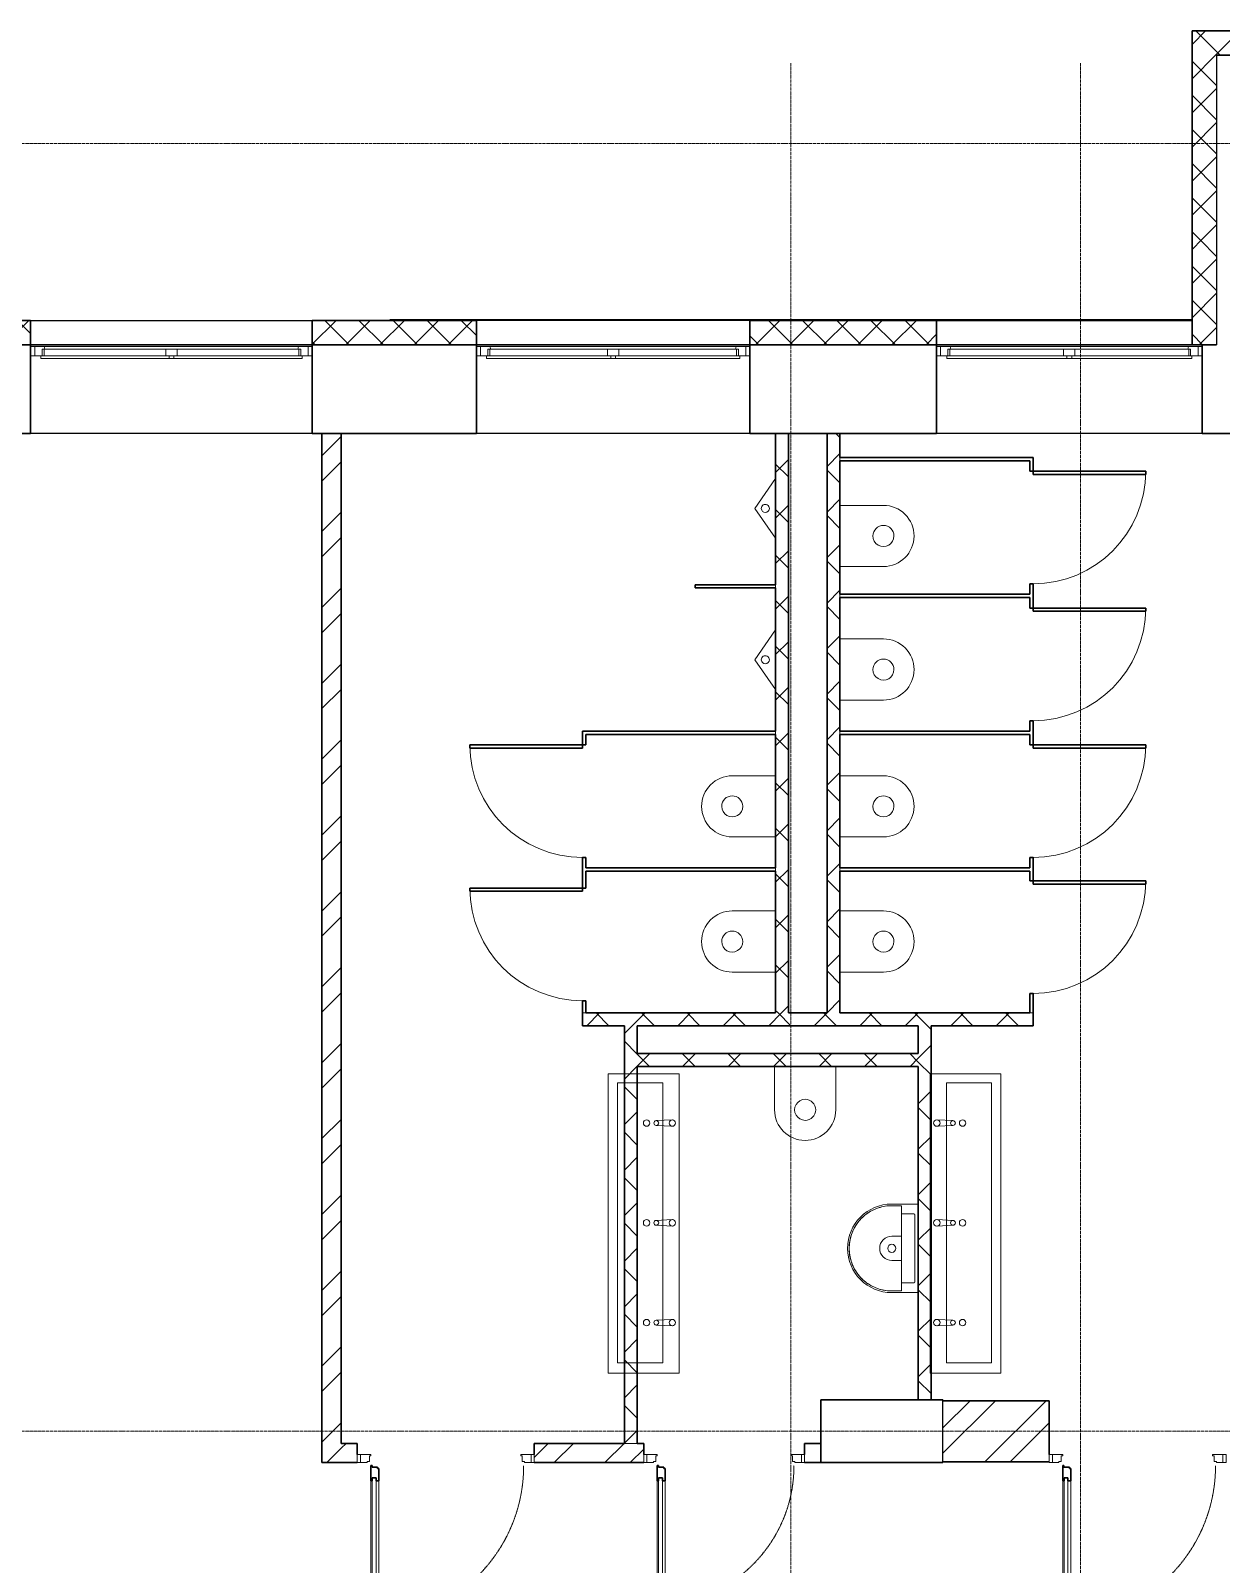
# Model space of a CAD drawing. Header units: millimetres. Extents: x -695119 to 412940, y -249585 to 622758.
# Drawn here: x 70156 to 77556, y 523702 to 533230 of the extents above; entities that cross this region are included whole.
import ezdxf

# ---------------------------------------------------------------- set-up
doc = ezdxf.new("R2010")
doc.units = ezdxf.units.MM
doc.linetypes.add('ADSK_Линия сетки', pattern=[25, 20, -2.5, 0, -2.5])
doc.linetypes.add('ADSK_Штриховая_ш2 п1_5', pattern=[4.5, 3, -1.5])
for name, color, linetype, lineweight in [('Двери', 8, 'Continuous', 9), ('Каркас_Импост', 8, 'Continuous', 9), ('Линии', 7, 'Continuous', 9), ('Монтажный зазор', 8, 'Continuous', 9), ('Окна', 252, 'Continuous', 9), ('Оси', 252, 'Continuous', 9), ('Остекление', 8, 'Continuous', 9), ('Открывание', 8, 'ADSK_Штриховая_ш2 п1_5', 9), ('Панель', 252, 'Continuous', 30), ('Сантехнические приборы', 8, 'Continuous', 18), ('Стены разрез', 7, 'Continuous', 30), ('Стены штриховка', 7, 'Continuous', 9)]:
    doc.layers.add(name, color=color, linetype=linetype, lineweight=lineweight)
doc.layers.add('Стены', color=194, linetype='Continuous')
pattern_1 = [(0, (91217.38, 536167.97), (406.4, 101.6), [33.528, -271.272, 33.528, -271.272, -1625.6]), (0, (91217.38, 536167.97), (406.4, 101.6), [-609.6, 33.528, -576.072, 33.528, -271.272, -711.2]), (0, (91217.38, 536167.97), (406.4, 101.6), [-1524, 33.528, -169.672, 33.528, -474.472]), (120, (91369.78, 536218.77), (-291.18818, 301.15272), [33.528, -271.272, 33.528, -271.272, -1625.6]), (120, (91369.78, 536218.77), (-291.18818, 301.15272), [-609.6, 33.528, -576.072, 33.528, -271.272, -711.2]), (120, (91369.78, 536218.77), (-291.18818, 301.15272), [-1524, 33.528, -169.672, 33.528, -474.472]), (240, (91420.58, 536421.97), (-115.21182, -402.75272), [33.528, -271.272, 33.528, -271.272, -1625.6]), (240, (91420.58, 536421.97), (-115.21182, -402.75272), [-609.6, 33.528, -576.072, 33.528, -271.272, -711.2]), (240, (91420.58, 536421.97), (-115.21182, -402.75272), [-1524, 33.528, -169.672, 33.528, -474.472])]
pattern_2 = [(45, (91217.38, 536167.97), (-106.066, 106.066), []), (135, (91217.38, 536167.97), (-106.066, -106.066), [])]
pattern_3 = [(45, (91217.38, 536167.97), (-235.7317, 235.7317), []), (45, (91374.53, 536167.97), (-235.7317, 235.7317), [])]
pattern_4 = [(45, (91217.38, 536167.97), (-141.4214, 141.4214), []), (135, (91217.38, 536167.97), (-141.4214, -141.4214), [])]

# ---------------------------------------------------------------- blocks, each defined once
blk = doc.blocks.new('BIMLIB_Окно_Двустворчатое_VEKA_СФрамугойСнизу_ГОСТ30674_без линий - Ж_ОК-9_2350х1700-3835495-План 2 этажа смеж')
at = {"layer": 'Каркас_Импост', "lineweight": 18}
for p, q in [((-790.6, 265), (-850, 265)), ((-850, 265), (-850, 207)), ((-850, 207), (-812, 207)), ((-804, 207), (-804, 248)), ((-804, 248), (-792, 248)), ((-786, 248), (-790.6, 265)), ((790.6, 265), (786, 248)), ((850, 265), (790.6, 265)), ((792, 248), (804, 248)), ((804, 248), (804, 207)), ((812, 207), (850, 207)), ((850, 207), (850, 265))]:
    blk.add_line(p, q, dxfattribs=at)
at = {"layer": 'Каркас_Импост'}
for p, q in [((-812, 207), (-15, 207)), ((-812, 190), (-812, 207)), ((-792, 248), (-35, 248)), ((-792, 207), (-792, 248)), ((790.6, 265), (-790.6, 265)), ((-35, 248), (35, 248)), ((-35, 248), (-35, 207)), ((-15, 207), (15, 207)), ((-15, 207), (-15, 190)), ((15, 207), (812, 207)), ((15, 190), (15, 207)), ((35, 248), (792, 248)), ((35, 207), (35, 248)), ((792, 248), (792, 207)), ((812, 207), (812, 190)), ((-15, 190), (-812, 190)), ((15, 190), (-15, 190)), ((812, 190), (15, 190))]:
    blk.add_line(p, q, dxfattribs=at)
at = {"layer": 'Окна'}
for p, q in [((-850, 265), (-875, 265)), ((-875, 207), (-850, 207)), ((-850, 207), (-850, 265)), ((875, 265), (850, 265)), ((850, 265), (850, 207)), ((850, 207), (875, 207))]:
    blk.add_line(p, q, dxfattribs=at)
blk = doc.blocks.new('BIMLIB_Окно_Двустворчатое_VEKA_СФрамугойСнизу_ГОСТ30674_без линий - Ж_ОК-1_2320х1700-V3-План 2 этажа смеж')
at = {"layer": 'Каркас_Импост', "lineweight": 18}
for p, q in [((-765.6, 265), (-825, 265)), ((-825, 265), (-825, 207)), ((-825, 207), (-787, 207)), ((-779, 207), (-779, 248)), ((-779, 248), (-767, 248)), ((-761, 248), (-765.6, 265)), ((765.6, 265), (761, 248)), ((825, 265), (765.6, 265)), ((767, 248), (779, 248)), ((779, 248), (779, 207)), ((787, 207), (825, 207)), ((825, 207), (825, 265))]:
    blk.add_line(p, q, dxfattribs=at)
at = {"layer": 'Каркас_Импост'}
for p, q in [((-787, 207), (-15, 207)), ((-787, 190), (-787, 207)), ((-767, 248), (-35, 248)), ((-767, 207), (-767, 248)), ((765.6, 265), (-765.6, 265)), ((-35, 248), (35, 248)), ((-35, 248), (-35, 207)), ((-15, 207), (15, 207)), ((-15, 207), (-15, 190)), ((15, 207), (787, 207)), ((15, 190), (15, 207)), ((35, 248), (767, 248)), ((35, 207), (35, 248)), ((767, 248), (767, 207)), ((787, 207), (787, 190)), ((-15, 190), (-787, 190)), ((15, 190), (-15, 190)), ((787, 190), (15, 190))]:
    blk.add_line(p, q, dxfattribs=at)
at = {"layer": 'Окна'}
for p, q in [((-825, 265), (-850, 265)), ((-850, 207), (-825, 207)), ((-825, 207), (-825, 265)), ((850, 265), (825, 265)), ((825, 265), (825, 207)), ((825, 207), (850, 207))]:
    blk.add_line(p, q, dxfattribs=at)
blk = doc.blocks.new('BIMLIB_Окно_Двустворчатое_VEKA_СФрамугойСнизу_ГОСТ30674_без линий - Ж_ОК-3_2320х1650-3824459-План 2 этажа смеж')
at = {"layer": 'Каркас_Импост', "lineweight": 18}
for p, q in [((-740.6, 265), (-800, 265)), ((-800, 265), (-800, 207)), ((-800, 207), (-762, 207)), ((-754, 207), (-754, 248)), ((-754, 248), (-742, 248)), ((-736, 248), (-740.6, 265)), ((740.6, 265), (736, 248)), ((800, 265), (740.6, 265)), ((742, 248), (754, 248)), ((754, 248), (754, 207)), ((762, 207), (800, 207)), ((800, 207), (800, 265))]:
    blk.add_line(p, q, dxfattribs=at)
at = {"layer": 'Каркас_Импост'}
for p, q in [((-762, 207), (-15, 207)), ((-762, 190), (-762, 207)), ((-742, 248), (-35, 248)), ((-742, 207), (-742, 248)), ((740.6, 265), (-740.6, 265)), ((-35, 248), (35, 248)), ((-35, 248), (-35, 207)), ((-15, 207), (15, 207)), ((-15, 207), (-15, 190)), ((15, 207), (762, 207)), ((15, 190), (15, 207)), ((35, 248), (742, 248)), ((35, 207), (35, 248)), ((742, 248), (742, 207)), ((762, 207), (762, 190)), ((-15, 190), (-762, 190)), ((15, 190), (-15, 190)), ((762, 190), (15, 190))]:
    blk.add_line(p, q, dxfattribs=at)
at = {"layer": 'Окна'}
for p, q in [((-800, 265), (-825, 265)), ((-825, 207), (-800, 207)), ((-800, 207), (-800, 265)), ((825, 265), (800, 265)), ((800, 265), (800, 207)), ((800, 207), (825, 207))]:
    blk.add_line(p, q, dxfattribs=at)
blk = doc.blocks.new('Дверь_Alumark_однопольная_S50 - Дв-8л_Ш_1100х2350 Л-3012452-План 2 этажа смеж')
at = {"layer": 'Каркас_Импост'}
for p, q in [((-364, 195), (-405, 195)), ((-405, 195), (-405, 145)), ((-364, 187), (-364, 195)), ((614, 195), (614, 187)), ((655, 195), (614, 195)), ((655, 145), (655, 195)), ((-405, 145), (-341, 145)), ((-350, 187), (-364, 187)), ((-350, 153), (-350, 187)), ((-341, 153), (-350, 153)), ((-341, 145), (-341, 153)), ((600, 153), (591, 153)), ((591, 153), (591, 145)), ((591, 145), (655, 145)), ((614, 187), (600, 187)), ((600, 187), (600, 153))]:
    blk.add_line(p, q, dxfattribs=at)
at = {"layer": 'Монтажный зазор'}
for p, q in [((-425, 195), (-425, 145)), ((-405, 195), (-425, 195)), ((-405, 145), (-405, 195)), ((675, 195), (655, 195)), ((655, 195), (655, 145)), ((675, 145), (675, 195)), ((-425, 145), (-405, 145)), ((655, 145), (675, 145))]:
    blk.add_line(p, q, dxfattribs=at)
at = {"layer": 'Остекление'}
for p, q in [((558, 289), (558, 1105)), ((558, 1105), (582, 1105)), ((582, 1105), (582, 289)), ((582, 289), (558, 289))]:
    blk.add_line(p, q, dxfattribs=at)
at = {"layer": 'Открывание'}
blk.add_arc((609, 213), 968, 91.06548, 180, dxfattribs=at)
at = {"layer": 'Панель'}
for p, q in [((549, 1163), (541, 1163)), ((541, 1163), (541, 1087)), ((583, 1172), (549, 1172)), ((549, 1172), (549, 1163)), ((591, 1181), (583, 1181)), ((583, 1181), (583, 1172)), ((591, 1087), (591, 1181)), ((541, 1087), (558, 1087)), ((558, 1087), (558, 1105)), ((558, 1105), (582, 1105)), ((582, 1105), (582, 1087)), ((582, 1087), (591, 1087)), ((541, 307), (541, 231)), ((541, 307), (558, 307)), ((558, 307), (558, 289)), ((558, 289), (582, 289)), ((582, 307), (591, 307)), ((582, 289), (582, 307)), ((591, 213), (591, 307)), ((541, 231), (549, 231)), ((549, 231), (549, 222)), ((549, 222), (583, 222)), ((583, 222), (583, 213)), ((583, 213), (591, 213))]:
    blk.add_line(p, q, dxfattribs=at)
at = {"layer": 'Панель', "lineweight": 9}
for p, q in [((541, 1087), (541, 307)), ((591, 307), (591, 1087))]:
    blk.add_line(p, q, dxfattribs=at)
blk = doc.blocks.new('Дверь_Alumark_однопольная_S50 - Дв-8л_Ш_1100х2350 Л-3006870-План 2 этажа смеж')
at = {"layer": 'Каркас_Импост'}
for p, q in [((-364, 60), (-405, 60)), ((-405, 60), (-405, 10)), ((-405, 10), (-341, 10)), ((-364, 52), (-364, 60)), ((-350, 52), (-364, 52)), ((-350, 18), (-350, 52)), ((-341, 18), (-350, 18)), ((-341, 10), (-341, 18)), ((600, 18), (591, 18)), ((591, 18), (591, 10)), ((591, 10), (655, 10)), ((614, 52), (600, 52)), ((600, 52), (600, 18)), ((614, 60), (614, 52)), ((655, 60), (614, 60)), ((655, 10), (655, 60))]:
    blk.add_line(p, q, dxfattribs=at)
at = {"layer": 'Монтажный зазор'}
for p, q in [((-425, 60), (-425, 10)), ((-405, 60), (-425, 60)), ((-425, 10), (-405, 10)), ((-405, 10), (-405, 60)), ((675, 60), (655, 60)), ((655, 60), (655, 10)), ((655, 10), (675, 10)), ((675, 10), (675, 60))]:
    blk.add_line(p, q, dxfattribs=at)
at = {"layer": 'Остекление'}
for p, q in [((558, 154), (558, 970)), ((558, 970), (582, 970)), ((582, 970), (582, 154)), ((582, 154), (558, 154))]:
    blk.add_line(p, q, dxfattribs=at)
at = {"layer": 'Открывание'}
blk.add_arc((609, 78), 968, 91.06548, 180, dxfattribs=at)
at = {"layer": 'Панель'}
for p, q in [((549, 1028), (541, 1028)), ((541, 1028), (541, 952)), ((583, 1037), (549, 1037)), ((549, 1037), (549, 1028)), ((558, 952), (558, 970)), ((558, 970), (582, 970)), ((582, 970), (582, 952)), ((591, 1046), (583, 1046)), ((583, 1046), (583, 1037)), ((591, 952), (591, 1046)), ((541, 952), (558, 952)), ((582, 952), (591, 952)), ((541, 172), (541, 96)), ((541, 172), (558, 172)), ((541, 96), (549, 96)), ((549, 96), (549, 87)), ((558, 172), (558, 154)), ((558, 154), (582, 154)), ((582, 172), (591, 172)), ((582, 154), (582, 172)), ((591, 78), (591, 172)), ((549, 87), (583, 87)), ((583, 87), (583, 78)), ((583, 78), (591, 78))]:
    blk.add_line(p, q, dxfattribs=at)
at = {"layer": 'Панель', "lineweight": 9}
for p, q in [((541, 952), (541, 172)), ((591, 172), (591, 952))]:
    blk.add_line(p, q, dxfattribs=at)
blk = doc.blocks.new('Дверь-Одинарная-Панель - 700 x 2100 мм-1153510-План 2 этажа смеж')
at = {"layer": 'Двери'}
blk.add_arc((350, -10), 700, 180, 270, dxfattribs=at)
at = {"layer": 'Панель'}
for p, q in [((330, -10), (350, -10)), ((330, -710), (330, -10)), ((350, -10), (350, -710)), ((350, -710), (330, -710))]:
    blk.add_line(p, q, dxfattribs=at)
blk = doc.blocks.new('Ш_Сантехника_2D_Унитаз _ГОСТ - Ш_Сантехника_2D_Унитаз _ГОСТ-V69-План 2 этажа смеж')
at = {"layer": 'Сантехнические приборы'}
for p, q in [((-190, 0), (-190, 270)), ((190, 0), (190, 270))]:
    blk.add_line(p, q, dxfattribs=at)
for radius, start, end in [(190, 89.92886, 180), (190, 0, 89.92886), (65.4, 89.92228, 269.68172), (65.4, 269.68172, 89.92228)]:
    blk.add_arc((0, 270), radius, start, end, dxfattribs=at)
blk = doc.blocks.new('ИГСП_ООО САНИТА сантехника_Умывальник - ИГСП_ООО САНИТА сантехника_Умывальник-461922-План 2 этажа смеж')
at = {"layer": 'Сантехнические приборы'}
for p, q in [((-275, 0), (-275, -165)), ((275, 0), (275, -165)), ((-215, -105), (-215, -31.3)), ((-205, -21.3), (205, -21.3)), ((215, -31.3), (215, -105)), ((-265, -165), (-265, -105)), ((-265, -105), (-215, -105)), ((-205, -105), (-215, -105)), ((205, -105), (-205, -105)), ((-75, -165), (-75, -105)), ((75, -165), (75, -105)), ((215, -105), (205, -105)), ((215, -105), (265, -105)), ((265, -105), (265, -165))]:
    blk.add_line(p, q, dxfattribs=at)
at = {"layer": 'Сантехнические приборы', "flags": 128}
for points in [[(-205, -21.3), (-205.4, -21.3), (-205.8, -21.3), (-206.2, -21.3), (-206.6, -21.4), (-207, -21.5), (-207.4, -21.6), (-207.8, -21.7), (-208.1, -21.8), (-208.5, -21.9), (-208.9, -22.1), (-209.3, -22.2), (-209.6, -22.4), (-210, -22.6), (-210.3, -22.8), (-210.6, -23), (-211, -23.2), (-211.3, -23.5), (-211.6, -23.7), (-211.9, -24), (-212.2, -24.3), (-212.4, -24.6), (-212.7, -24.9), (-213, -25.2), (-213.2, -25.5), (-213.4, -25.9), (-213.6, -26.2), (-213.8, -26.6), (-214, -26.9), (-214.2, -27.3), (-214.3, -27.6), (-214.5, -28), (-214.6, -28.4), (-214.7, -28.8), (-214.8, -29.2), (-214.9, -29.6), (-214.9, -30), (-215, -30.4), (-215, -30.8), (-215, -31.2), (-215, -31.3)], [(215, -31.3), (215, -30.9), (215, -30.5), (214.9, -30.1), (214.9, -29.7), (214.8, -29.3), (214.7, -28.9), (214.6, -28.5), (214.5, -28.1), (214.4, -27.7), (214.2, -27.4), (214, -27), (213.9, -26.6), (213.7, -26.3), (213.5, -26), (213.3, -25.6), (213, -25.3), (212.8, -25), (212.5, -24.7), (212.2, -24.4), (212, -24.1), (211.7, -23.8), (211.4, -23.6), (211.1, -23.3), (210.7, -23.1), (210.4, -22.9), (210.1, -22.6), (209.7, -22.4), (209.4, -22.3), (209, -22.1), (208.6, -21.9), (208.2, -21.8), (207.9, -21.7), (207.5, -21.6), (207.1, -21.5), (206.7, -21.4), (206.3, -21.4), (205.9, -21.3), (205.5, -21.3), (205.1, -21.3), (205, -21.3)], [(-265, -165), (-264.8, -175.6), (-264.2, -186.2), (-263.1, -196.7), (-261.6, -207.2), (-259.7, -217.6), (-257.4, -228), (-254.7, -238.2), (-251.5, -248.4), (-248, -258.4), (-244.1, -268.2), (-239.8, -277.9), (-235.1, -287.4), (-230, -296.7), (-224.5, -305.8), (-218.7, -314.6), (-212.6, -323.3), (-206.1, -331.6), (-199.2, -339.7), (-192.1, -347.6), (-184.6, -355.1), (-176.9, -362.3), (-168.8, -369.2), (-160.5, -375.8), (-152, -382.1), (-143.2, -388), (-134.1, -393.5), (-124.9, -398.7), (-115.5, -403.5), (-105.8, -408), (-96, -412), (-86.1, -415.6), (-76, -418.9), (-65.8, -421.7), (-55.4, -424.1), (-45, -426.1), (-34.6, -427.7), (-24, -428.9), (-13.5, -429.7), (-2.9, -430), (7.7, -429.9), (18.3, -429.4), (28.9, -428.4), (39.4, -427.1), (49.8, -425.3), (60.2, -423.1), (70.5, -420.5), (80.6, -417.4), (90.7, -414), (100.6, -410.2), (110.3, -406), (119.8, -401.4), (129.2, -396.4), (138.3, -391), (147.3, -385.3), (156, -379.3), (164.4, -372.8), (172.6, -366.1), (180.5, -359), (188.1, -351.7), (195.4, -344), (202.4, -336), (209.1, -327.8), (215.4, -319.3), (221.4, -310.6), (227.1, -301.6), (232.4, -292.4), (237.3, -283), (241.8, -273.4), (245.9, -263.7), (249.7, -253.8), (253, -243.7), (256, -233.5), (258.5, -223.2), (260.6, -212.9), (262.3, -202.4), (263.6, -191.9), (264.5, -181.3), (264.9, -170.7), (265, -165)]]:
    blk.add_lwpolyline(points, dxfattribs=at)
at = {"layer": 'Сантехнические приборы'}
for centre, radius, start, end in [((-205, -31.3), 10, 90, 180), ((205, -31.3), 10, 0, 90), ((0, -165), 275, 180, 360), ((0, -165), 265, 180, 0), ((0, -165), 75, 180, 0), ((0, -165), 25, 0, 180), ((0, -165), 25, 180, 360)]:
    blk.add_arc(centre, radius, start, end, dxfattribs=at)
blk = doc.blocks.new('Ш_Сантехника_2D_Писуар _ГОСТ - Ш_Сантехника_2D_Писуар _ГОСТ-1811941-План 2 этажа смеж')
at = {"layer": 'Сантехнические приборы'}
for p, q in [((-185, 0), (0, -129.5)), ((0, -129.5), (185, 0))]:
    blk.add_line(p, q, dxfattribs=at)
for start, end in [(89.5033, 272.23198), (272.23198, 89.5033)]:
    blk.add_arc((0, -64.1), 25, start, end, dxfattribs=at)
blk = doc.blocks.new('Дверь-Одинарная-Панель - 700 x 2100 мм-1152138-План 2 этажа смеж')
at = {"layer": 'Двери'}
blk.add_arc((350, 10), 700, 90, 180, dxfattribs=at)
at = {"layer": 'Панель'}
for p, q in [((350, 710), (330, 710)), ((330, 710), (330, 10)), ((350, 10), (350, 710)), ((330, 10), (350, 10))]:
    blk.add_line(p, q, dxfattribs=at)
blk = doc.blocks.new('Ш_Сантехника_2D_Унитаз _ГОСТ - Ш_Сантехника_2D_Унитаз _ГОСТ-V68-План 2 этажа смеж')
at = {"layer": 'Сантехнические приборы'}
for p, q in [((-190, 0), (-190, -270)), ((190, 0), (190, -270))]:
    blk.add_line(p, q, dxfattribs=at)
for radius, start, end in [(190, 180, 270.07114), (65.4, 90.31828, 270.07772), (65.4, 270.07772, 90.31828), (190, 270.07114, 360)]:
    blk.add_arc((0, -270), radius, start, end, dxfattribs=at)
blk = doc.blocks.new('Дверь_Alumark_однопольная_S50 - Дв-9л__Ш_1000х2350 Л-3921781-План 2 этажа смеж')
at = {"layer": 'Каркас_Импост'}
for p, q in [((-314, 60), (-355, 60)), ((-355, 60), (-355, 10)), ((-355, 10), (-291, 10)), ((-314, 52), (-314, 60)), ((-300, 52), (-314, 52)), ((-300, 18), (-300, 52)), ((-291, 18), (-300, 18)), ((-291, 10), (-291, 18)), ((550, 18), (541, 18)), ((541, 18), (541, 10)), ((541, 10), (605, 10)), ((564, 52), (550, 52)), ((550, 52), (550, 18)), ((564, 60), (564, 52)), ((605, 60), (564, 60)), ((605, 10), (605, 60))]:
    blk.add_line(p, q, dxfattribs=at)
at = {"layer": 'Монтажный зазор'}
for p, q in [((-375, 60), (-375, 10)), ((-355, 60), (-375, 60)), ((-375, 10), (-355, 10)), ((-355, 10), (-355, 60)), ((625, 60), (605, 60)), ((605, 60), (605, 10)), ((605, 10), (625, 10)), ((625, 10), (625, 60))]:
    blk.add_line(p, q, dxfattribs=at)
at = {"layer": 'Остекление'}
for p, q in [((508, 154), (508, 870)), ((508, 870), (532, 870)), ((532, 870), (532, 154)), ((532, 154), (508, 154))]:
    blk.add_line(p, q, dxfattribs=at)
at = {"layer": 'Открывание'}
blk.add_arc((559, 78), 868, 91.18825, 180, dxfattribs=at)
at = {"layer": 'Панель'}
for p, q in [((499, 928), (491, 928)), ((491, 928), (491, 852)), ((533, 937), (499, 937)), ((499, 937), (499, 928)), ((508, 852), (508, 870)), ((508, 870), (532, 870)), ((532, 870), (532, 852)), ((541, 946), (533, 946)), ((533, 946), (533, 937)), ((541, 852), (541, 946)), ((491, 852), (508, 852)), ((532, 852), (541, 852)), ((491, 172), (491, 96)), ((491, 172), (508, 172)), ((491, 96), (499, 96)), ((499, 96), (499, 87)), ((508, 172), (508, 154)), ((508, 154), (532, 154)), ((532, 172), (541, 172)), ((532, 154), (532, 172)), ((541, 78), (541, 172)), ((499, 87), (533, 87)), ((533, 87), (533, 78)), ((533, 78), (541, 78))]:
    blk.add_line(p, q, dxfattribs=at)
at = {"layer": 'Панель', "lineweight": 9}
for p, q in [((491, 852), (491, 172)), ((541, 172), (541, 852))]:
    blk.add_line(p, q, dxfattribs=at)

msp = doc.modelspace()

# ---------------------------------------------------------------- hatches: boundary and pattern name
at = {"layer": 'Стены разрез', "lineweight": 9}
h = msp.add_hatch(dxfattribs=at)
h.set_pattern_fill('FP_4', color=256, style=0, pattern_type=2)
h.set_pattern_definition(pattern_1)
h.paths.add_polyline_path([(77374.401, 531930.241), (77376.401, 531930.241), (77376.401, 533228.241), (77374.401, 533228.241), (77374.401, 532543.96)])
h = msp.add_hatch(dxfattribs=at)
h.set_pattern_fill('FP_4', color=256, style=0, pattern_type=2)
h.set_pattern_definition(pattern_1)
h.paths.add_polyline_path([(80933.401, 533154.241), (80933.401, 533228.241), (82386.401, 533228.241), (82386.401, 533230.241), (80931.401, 533230.241), (80931.401, 533154.241)])
h.paths.add_polyline_path([(78831.401, 533154.241), (78831.401, 533230.241), (77376.401, 533230.241), (77376.401, 533228.241), (78829.401, 533228.241), (78829.401, 533154.241)])
h = msp.add_hatch(dxfattribs=at)
h.set_pattern_fill('FP_7', color=256, style=0, pattern_type=2)
h.set_pattern_definition(pattern_2)
h.paths.add_polyline_path([(81146.667, 533078.241), (82236.401, 533078.241), (82236.401, 533228.241), (80933.401, 533228.241), (80933.401, 533154.241), (80931.401, 533154.241), (80931.401, 533078.241)])
h.paths.add_polyline_path([(78831.401, 533078.241), (78831.401, 533154.241), (78829.401, 533154.241), (78829.401, 533228.241), (77376.401, 533228.241), (77376.401, 533078.241), (78715.468, 533078.241)])
h = msp.add_hatch(dxfattribs=at)
h.set_pattern_fill('FP_7', color=256, style=0, pattern_type=2)
h.set_pattern_definition(pattern_2)
h.paths.add_polyline_path([(77526.401, 531930.241), (77526.401, 533078.241), (77376.401, 533078.241), (77376.401, 531930.241)])
h = msp.add_hatch(dxfattribs=at)
h.set_pattern_fill('FP_4', color=256, style=0, pattern_type=2)
h.set_pattern_definition(pattern_1)
h.paths.add_polyline_path([(77374.401, 531428.241), (77376.401, 531428.241), (77376.401, 531930.241), (77374.401, 531930.241)])
h = msp.add_hatch(dxfattribs=at)
h.set_pattern_fill('FP_7', color=256, style=0, pattern_type=2)
h.set_pattern_definition(pattern_2)
h.paths.add_polyline_path([(77376.401, 531278.241), (77526.401, 531278.241), (77526.401, 531930.241), (77376.401, 531930.241), (77376.401, 531396.487)])
h = msp.add_hatch(dxfattribs=at)
h.set_pattern_fill('FP_4', color=256, style=0, pattern_type=2)
h.set_pattern_definition(pattern_1)
h.paths.add_polyline_path([(74626.401, 531354.241), (74628.401, 531354.241), (74628.401, 531428.241), (75784.401, 531428.241), (75784.401, 531354.241), (75786.401, 531354.241), (75786.401, 531430.241), (74626.401, 531430.241), (74626.401, 531396.487)])
h.paths.add_polyline_path([(64554.401, 531354.241), (64556.401, 531354.241), (64556.401, 531430.241), (57181.401, 531430.241), (57181.401, 531428.241), (64554.401, 531428.241), (64554.401, 531396.487)])
h.paths.add_polyline_path([(71908.401, 531354.241), (71908.401, 531428.241), (72924.401, 531428.241), (72924.401, 531354.241), (72926.401, 531354.241), (72926.401, 531430.241), (71906.401, 531430.241), (71906.401, 531354.241)])
h.paths.add_polyline_path([(69108.401, 531354.241), (69108.401, 531428.241), (70154.401, 531428.241), (70154.401, 531354.241), (70156.401, 531354.241), (70156.401, 531430.241), (69106.401, 531430.241), (69106.401, 531354.241)])
h.paths.add_polyline_path([(66308.401, 531354.241), (66308.401, 531428.241), (67354.401, 531428.241), (67354.401, 531354.241), (67356.401, 531354.241), (67356.401, 531430.241), (66306.401, 531430.241), (66306.401, 531354.241)])
h = msp.add_hatch(dxfattribs=at)
h.set_pattern_fill('FP_7', color=256, style=0, pattern_type=2)
h.set_pattern_definition(pattern_2)
h.paths.add_polyline_path([(74626.401, 531278.241), (75786.401, 531278.241), (75786.401, 531354.241), (75784.401, 531354.241), (75784.401, 531428.241), (74628.401, 531428.241), (74628.401, 531354.241), (74626.401, 531354.241)])
h.paths.add_polyline_path([(77376.401, 531278.241), (77376.401, 531428.241), (77374.401, 531428.241), (77374.401, 531278.241)])
h.paths.add_polyline_path([(72926.401, 531278.241), (72926.401, 531354.241), (72924.401, 531354.241), (72924.401, 531428.241), (71908.401, 531428.241), (71908.401, 531354.241), (71906.401, 531354.241), (71906.401, 531278.241), (72463.813, 531278.241)])
h.paths.add_polyline_path([(66306.401, 531278.241), (67356.401, 531278.241), (67356.401, 531354.241), (67354.401, 531354.241), (67354.401, 531428.241), (66308.401, 531428.241), (66308.401, 531354.241), (66306.401, 531354.241)])
h.paths.add_polyline_path([(64556.401, 531278.241), (64556.401, 531354.241), (64554.401, 531354.241), (64554.401, 531428.241), (57331.401, 531428.241), (57331.401, 531278.241), (63433.644, 531278.241)])
h.paths.add_polyline_path([(69106.401, 531278.241), (70156.401, 531278.241), (70156.401, 531354.241), (70154.401, 531354.241), (70154.401, 531428.241), (69108.401, 531428.241), (69108.401, 531354.241), (69106.401, 531354.241)])
h = msp.add_hatch(dxfattribs=at)
h.set_pattern_fill('FP_1', color=256, style=0, pattern_type=2)
h.set_pattern_definition(pattern_3)
h.paths.add_polyline_path([(71966.401, 524333.241), (72086.401, 524333.241), (72086.401, 530728.241), (71966.401, 530728.241), (71966.401, 527954.069)])
h = msp.add_hatch(dxfattribs=at)
h.set_pattern_fill('FP_3', color=256, style=0, pattern_type=2)
h.set_pattern_definition(pattern_4)
h.paths.add_polyline_path([(74866.401, 527128.241), (74866.401, 530728.241), (74786.401, 530728.241), (74786.401, 527128.241)])
h = msp.add_hatch(dxfattribs=at)
h.set_pattern_fill('FP_3', color=256, style=0, pattern_type=2)
h.set_pattern_definition(pattern_4)
h.paths.add_polyline_path([(75186.401, 527128.241), (75186.401, 530728.241), (75106.401, 530728.241), (75106.401, 527128.241)])
h = msp.add_hatch(dxfattribs=at)
h.set_pattern_fill('FP_3', color=256, style=0, pattern_type=2)
h.set_pattern_definition(pattern_4)
h.paths.add_polyline_path([(73926.389, 527048.241), (76386.401, 527048.241), (76386.401, 527128.241), (73586.401, 527128.241), (73586.401, 527048.241), (73846.389, 527048.241)])
h = msp.add_hatch(dxfattribs=at)
h.set_pattern_fill('FP_3', color=256, style=0, pattern_type=2)
h.set_pattern_definition(pattern_4)
h.paths.add_polyline_path([(73926.389, 524453.241), (73926.389, 527048.241), (73846.389, 527048.241), (73846.389, 524453.241)])
h = msp.add_hatch(dxfattribs=at)
h.set_pattern_fill('FP_3', color=256, style=0, pattern_type=2)
h.set_pattern_definition(pattern_4)
h.paths.add_polyline_path([(75673.237, 524723.241), (75753.237, 524723.241), (75753.237, 527048.241), (75673.237, 527048.241), (75673.237, 525085.387)])
h = msp.add_hatch(dxfattribs=at)
h.set_pattern_fill('FP_3', color=256, style=0, pattern_type=2)
h.set_pattern_definition(pattern_4)
h.paths.add_polyline_path([(74547.698, 526795.421), (75673.237, 526795.421), (75673.237, 526875.421), (73926.389, 526875.421), (73926.389, 526795.421)])
h = msp.add_hatch(dxfattribs=at)
h.set_pattern_fill('FP_1', color=256, style=0, pattern_type=2)
h.set_pattern_definition(pattern_3)
h.paths.add_polyline_path([(75826.401, 524338.241), (76486.401, 524338.241), (76486.401, 524718.241), (75826.401, 524718.241), (75826.401, 524511.65)])
h = msp.add_hatch(dxfattribs=at)
h.set_pattern_fill('FP_1', color=256, style=0, pattern_type=2)
h.set_pattern_definition(pattern_3)
h.paths.add_polyline_path([(75066.382, 524333.241), (75066.382, 524453.241), (74966.382, 524453.241), (74966.382, 524333.241)])
h.paths.add_polyline_path([(72086.401, 524333.241), (72186.401, 524333.241), (72186.401, 524453.241), (72086.401, 524453.241), (72086.401, 524383.241)])
h.paths.add_polyline_path([(73286.401, 524333.241), (73966.382, 524333.241), (73966.382, 524453.241), (73286.401, 524453.241), (73286.401, 524383.241)])

# ---------------------------------------------------------------- linework, layer by layer
at = {"layer": 'Линии'}
for p, q in [((73746.401, 524889.279), (73746.401, 526749.279)), ((73746.401, 526749.279), (74186.401, 526749.279)), ((74186.401, 524889.279), (74186.401, 526749.279)), ((76186.401, 526749.279), (75746.401, 526749.279)), ((75746.401, 524889.279), (75746.401, 526749.279)), ((76186.401, 524889.279), (76186.401, 526749.279)), ((73804.452, 526693.329), (73804.452, 524953.329)), ((74084.452, 526693.329), (73804.452, 526693.329)), ((74084.452, 524953.329), (74084.452, 526693.329)), ((75848.35, 526693.329), (76128.35, 526693.329)), ((75848.35, 524953.329), (75848.35, 526693.329)), ((76128.35, 526693.329), (76128.35, 524953.329)), ((74044.452, 526458.329), (74143.448, 526463.304)), ((75888.35, 526458.329), (75789.354, 526463.304)), ((74044.452, 526428.329), (74143.448, 526423.354)), ((75888.35, 526428.329), (75789.354, 526423.354)), ((74044.452, 525838.329), (74143.448, 525843.304)), ((74044.452, 525808.329), (74143.448, 525803.354)), ((75888.35, 525838.329), (75789.354, 525843.304)), ((75888.35, 525808.329), (75789.354, 525803.354)), ((74044.452, 525218.329), (74143.448, 525223.304)), ((75888.35, 525218.329), (75789.354, 525223.304)), ((74044.452, 525188.329), (74143.448, 525183.354)), ((75888.35, 525188.329), (75789.354, 525183.354)), ((73804.452, 524953.329), (74084.452, 524953.329)), ((76128.35, 524953.329), (75848.35, 524953.329)), ((74186.401, 524889.279), (73746.401, 524889.279)), ((75746.401, 524889.279), (76186.401, 524889.279))]:
    msp.add_line(p, q, dxfattribs=at)
for centre, radius in [((73984.452, 526443.329), 20), ((74044.452, 526443.329), 15), ((74144.452, 526443.329), 20), ((75788.35, 526443.329), 20), ((75888.35, 526443.329), 15), ((75948.35, 526443.329), 20), ((73984.452, 525823.329), 20), ((74044.452, 525823.329), 15), ((74144.452, 525823.329), 20), ((75788.35, 525823.329), 20), ((75888.35, 525823.329), 15), ((75948.35, 525823.329), 20), ((73984.452, 525203.329), 20), ((74144.452, 525203.329), 20), ((75788.35, 525203.329), 20), ((75948.35, 525203.329), 20), ((74044.452, 525203.329), 15), ((75888.35, 525203.329), 15)]:
    msp.add_circle(centre, radius, dxfattribs=at)
at = {"layer": 'Оси', "linetype": 'ADSK_Линия сетки'}
for p, q in [((74881.401, 533028.241), (74881.401, 503632.555)), ((76681.401, 533028.241), (76681.401, 503632.555)), ((127748.695, 532528.241), (50771.339, 532528.241)), ((127748.695, 530728.241), (50771.339, 530728.241)), ((127748.695, 524528.241), (50771.339, 524528.241))]:
    msp.add_line(p, q, dxfattribs=at)
at = {"layer": 'Стены'}
for p, q in [((77526.401, 533078.241), (77526.401, 531278.241)), ((70156.401, 531430.241), (71906.401, 531430.241)), ((72391.401, 531435.241), (77374.401, 531435.241)), ((72391.401, 531430.241), (72391.401, 531435.241)), ((72416.401, 531430.241), (72416.401, 531435.241)), ((72926.401, 531430.241), (72926.401, 531435.241)), ((74626.401, 531430.241), (72926.401, 531430.241)), ((74626.401, 531430.241), (74626.401, 531435.241)), ((75206.401, 531435.241), (75206.401, 531430.241)), ((75786.401, 531430.241), (77374.401, 531430.241)), ((70156.401, 531278.241), (71906.401, 531278.241)), ((71906.401, 531278.241), (70156.401, 531278.241)), ((72926.401, 531278.241), (74626.401, 531278.241)), ((74626.401, 531278.241), (72926.401, 531278.241)), ((75786.401, 531278.241), (77374.401, 531278.241)), ((77374.401, 531278.241), (75786.401, 531278.241)), ((71906.401, 530728.241), (70156.401, 530728.241)), ((74626.401, 530728.241), (72926.401, 530728.241)), ((77436.401, 530728.241), (75786.401, 530728.241)), ((75826.401, 524338.241), (75826.401, 524718.241))]:
    msp.add_line(p, q, dxfattribs=at)
at = {"layer": 'Стены разрез'}
for p, q in [((77374.401, 533230.241), (78831.401, 533230.241)), ((77374.401, 533230.241), (77374.401, 531278.241)), ((78831.401, 533078.241), (77526.401, 533078.241)), ((70156.401, 531430.241), (69106.401, 531430.241)), ((70156.401, 531278.241), (70156.401, 531430.241)), ((72926.401, 531430.241), (71906.401, 531430.241)), ((71906.401, 531430.241), (71906.401, 531278.241)), ((72926.401, 531278.241), (72926.401, 531430.241)), ((75786.401, 531430.241), (74626.401, 531430.241)), ((74626.401, 531430.241), (74626.401, 531278.241)), ((75786.401, 531278.241), (75786.401, 531430.241)), ((70156.401, 531278.241), (69106.401, 531278.241)), ((69106.401, 531278.241), (70156.401, 531278.241)), ((70156.401, 530728.241), (70156.401, 531278.241)), ((72926.401, 531278.241), (71906.401, 531278.241)), ((71906.401, 531278.241), (71906.401, 530728.241)), ((71906.401, 531278.241), (72926.401, 531278.241)), ((72926.401, 530728.241), (72926.401, 531278.241)), ((75786.401, 531278.241), (74626.401, 531278.241)), ((74626.401, 531278.241), (74626.401, 530728.241)), ((74626.401, 531278.241), (75786.401, 531278.241)), ((75786.401, 530728.241), (75786.401, 531278.241)), ((77374.401, 531278.241), (77526.401, 531278.241)), ((77526.401, 531278.241), (77436.401, 531278.241)), ((77436.401, 531278.241), (77436.401, 530728.241)), ((69106.401, 530728.241), (70156.401, 530728.241)), ((71906.401, 530728.241), (72926.401, 530728.241)), ((71966.401, 530728.241), (71966.401, 524333.241)), ((72086.401, 524453.241), (72086.401, 530728.241)), ((74626.401, 530728.241), (75786.401, 530728.241)), ((74786.401, 530728.241), (74786.401, 529788.241)), ((74866.401, 527128.241), (74866.401, 530728.241)), ((75106.401, 530728.241), (75106.401, 527128.241)), ((75186.401, 530578.241), (75186.401, 530728.241)), ((77436.401, 530728.241), (78076.401, 530728.241)), ((76386.401, 530578.241), (75186.401, 530578.241)), ((75186.401, 529728.241), (75186.401, 530558.241)), ((75186.401, 530558.241), (76366.401, 530558.241)), ((76366.401, 530558.241), (76366.401, 530493.241)), ((76386.401, 530493.241), (76386.401, 530578.241)), ((76366.401, 530493.241), (76386.401, 530493.241)), ((76386.401, 529793.241), (76366.401, 529793.241)), ((76366.401, 529793.241), (76366.401, 529728.241)), ((76386.401, 529643.241), (76386.401, 529793.241)), ((74786.401, 529788.241), (74286.401, 529788.241)), ((74286.401, 529788.241), (74286.401, 529768.241)), ((74286.401, 529768.241), (74786.401, 529768.241)), ((74786.401, 529768.241), (74786.401, 528878.241)), ((76366.401, 529728.241), (75186.401, 529728.241)), ((75186.401, 528878.241), (75186.401, 529708.241)), ((75186.401, 529708.241), (76366.401, 529708.241)), ((76366.401, 529708.241), (76366.401, 529643.241)), ((76366.401, 529643.241), (76386.401, 529643.241)), ((76386.401, 528943.241), (76366.401, 528943.241)), ((76366.401, 528943.241), (76366.401, 528878.241)), ((76386.401, 528793.241), (76386.401, 528943.241)), ((73586.401, 528878.241), (73586.401, 528793.241)), ((74786.401, 528878.241), (73586.401, 528878.241)), ((73606.401, 528793.241), (73606.401, 528858.241)), ((73606.401, 528858.241), (74786.401, 528858.241)), ((74786.401, 528858.241), (74786.401, 528028.241)), ((76366.401, 528878.241), (75186.401, 528878.241)), ((75186.401, 528028.241), (75186.401, 528858.241)), ((75186.401, 528858.241), (76366.401, 528858.241)), ((76366.401, 528858.241), (76366.401, 528793.241)), ((73586.401, 528793.241), (73606.401, 528793.241)), ((76366.401, 528793.241), (76386.401, 528793.241)), ((73606.401, 528093.241), (73586.401, 528093.241)), ((73586.401, 528093.241), (73586.401, 527903.241)), ((73606.401, 528028.241), (73606.401, 528093.241)), ((76386.401, 528093.241), (76366.401, 528093.241)), ((76366.401, 528093.241), (76366.401, 528028.241)), ((76386.401, 527948.241), (76386.401, 528093.241)), ((74786.401, 528028.241), (73606.401, 528028.241)), ((73606.401, 527903.241), (73606.401, 528008.241)), ((73606.401, 528008.241), (74786.401, 528008.241)), ((74786.401, 528008.241), (74786.401, 527128.241)), ((76366.401, 528028.241), (75186.401, 528028.241)), ((75186.401, 527128.241), (75186.401, 528008.241)), ((75186.401, 528008.241), (76366.401, 528008.241)), ((76366.401, 528008.241), (76366.401, 527948.241)), ((73586.401, 527903.241), (73606.401, 527903.241)), ((76366.401, 527948.241), (76386.401, 527948.241)), ((76386.401, 527248.241), (76366.401, 527248.241)), ((76366.401, 527248.241), (76366.401, 527128.241)), ((76386.401, 527048.241), (76386.401, 527248.241)), ((73586.401, 527203.241), (73586.401, 527048.241)), ((73606.401, 527203.241), (73586.401, 527203.241)), ((73606.401, 527128.241), (73606.401, 527203.241)), ((74786.401, 527128.241), (73606.401, 527128.241)), ((75106.401, 527128.241), (74866.401, 527128.241)), ((76366.401, 527128.241), (75186.401, 527128.241)), ((73586.401, 527048.241), (73846.389, 527048.241)), ((73846.389, 527048.241), (73846.389, 524453.241)), ((73926.389, 527048.241), (75673.237, 527048.241)), ((73926.389, 526875.421), (73926.389, 527048.241)), ((75673.237, 527048.241), (75673.237, 526875.421)), ((75753.237, 524723.241), (75753.237, 527048.241)), ((75753.237, 527048.241), (76386.401, 527048.241)), ((75673.237, 526875.421), (73926.389, 526875.421)), ((73926.389, 524453.241), (73926.389, 526795.421)), ((73926.389, 526795.421), (75673.237, 526795.421)), ((75673.237, 526795.421), (75673.237, 524723.241)), ((75826.401, 524723.241), (75066.382, 524723.241)), ((75066.382, 524333.241), (75066.382, 524723.241)), ((75826.401, 524718.241), (75826.401, 524723.241)), ((76486.401, 524718.241), (75826.401, 524718.241)), ((76486.401, 524383.241), (76486.401, 524718.241)), ((72186.401, 524453.241), (72086.401, 524453.241)), ((72186.401, 524383.241), (72186.401, 524453.241)), ((73846.389, 524453.241), (73286.401, 524453.241)), ((73286.401, 524453.241), (73286.401, 524383.241)), ((73966.382, 524453.241), (73926.389, 524453.241)), ((73966.382, 524383.241), (73966.382, 524453.241)), ((75066.382, 524453.241), (74966.382, 524453.241)), ((74966.382, 524453.241), (74966.382, 524383.241)), ((71966.401, 524333.241), (72186.401, 524333.241)), ((73286.401, 524333.241), (73966.382, 524333.241)), ((74966.382, 524333.241), (75826.401, 524333.241)), ((75826.401, 524333.241), (75826.401, 524338.241)), ((75826.401, 524338.241), (76486.401, 524338.241))]:
    msp.add_line(p, q, dxfattribs=at)
at = {"layer": 'Стены штриховка'}
for p, q in [((77374.401, 533228.241), (78829.401, 533228.241)), ((77376.401, 531428.241), (77376.401, 533230.241)), ((72924.401, 531428.241), (71908.401, 531428.241)), ((71908.401, 531428.241), (71908.401, 531354.241)), ((72924.401, 531354.241), (72924.401, 531428.241)), ((75784.401, 531428.241), (74628.401, 531428.241)), ((74628.401, 531428.241), (74628.401, 531354.241)), ((75784.401, 531354.241), (75784.401, 531428.241)), ((77376.401, 531428.241), (77374.401, 531428.241)), ((70154.401, 531354.241), (70156.401, 531354.241)), ((71906.401, 531354.241), (71908.401, 531354.241)), ((72924.401, 531354.241), (72926.401, 531354.241)), ((74626.401, 531354.241), (74628.401, 531354.241)), ((75784.401, 531354.241), (75786.401, 531354.241)), ((75186.401, 530578.241), (75186.401, 530558.241)), ((74786.401, 529768.241), (74786.401, 529788.241)), ((75186.401, 529728.241), (75186.401, 529708.241)), ((74786.401, 528858.241), (74786.401, 528878.241)), ((75186.401, 528878.241), (75186.401, 528858.241)), ((74786.401, 528008.241), (74786.401, 528028.241)), ((75186.401, 528028.241), (75186.401, 528008.241)), ((73586.401, 527128.241), (73606.401, 527128.241)), ((76366.401, 527128.241), (76386.401, 527128.241)), ((73846.389, 524453.241), (73926.389, 524453.241))]:
    msp.add_line(p, q, dxfattribs=at)

# ---------------------------------------------------------------- block references
at = {"layer": 'Двери'}
for name, p, rotation in [('Дверь-Одинарная-Панель - 700 x 2100 мм-1153510-План 2 этажа смеж', (76376.401, 530143.241), 89.9999999999999), ('Дверь-Одинарная-Панель - 700 x 2100 мм-1153510-План 2 этажа смеж', (76376.401, 529293.241), 89.9999999999999), ('Дверь-Одинарная-Панель - 700 x 2100 мм-1152138-План 2 этажа смеж', (73596.401, 528443.241), 90.00000000000011), ('Дверь-Одинарная-Панель - 700 x 2100 мм-1153510-План 2 этажа смеж', (76376.401, 528443.241), 89.9999999999999), ('Дверь-Одинарная-Панель - 700 x 2100 мм-1152138-План 2 этажа смеж', (73596.401, 527553.241), 90.00000000000011), ('Дверь-Одинарная-Панель - 700 x 2100 мм-1153510-План 2 этажа смеж', (76376.401, 527598.241), 89.9999999999999), ('Дверь_Alumark_однопольная_S50 - Дв-8л_Ш_1100х2350 Л-3006870-План 2 этажа смеж', (72861.401, 524393.241), 180), ('Дверь_Alumark_однопольная_S50 - Дв-9л__Ш_1000х2350 Л-3921781-План 2 этажа смеж', (74591.382, 524393.241), 180), ('Дверь_Alumark_однопольная_S50 - Дв-8л_Ш_1100х2350 Л-3012452-План 2 этажа смеж', (77161.401, 524528.241), 180)]:
    msp.add_blockref(name, p, dxfattribs=dict(at, rotation=rotation))
at = {"layer": 'Окна'}
for name, p in [('BIMLIB_Окно_Двустворчатое_VEKA_СФрамугойСнизу_ГОСТ30674_без линий - Ж_ОК-9_2350х1700-3835495-План 2 этажа смеж', (71031.401, 531003.241)), ('BIMLIB_Окно_Двустворчатое_VEKA_СФрамугойСнизу_ГОСТ30674_без линий - Ж_ОК-1_2320х1700-V3-План 2 этажа смеж', (73776.401, 531003.241)), ('BIMLIB_Окно_Двустворчатое_VEKA_СФрамугойСнизу_ГОСТ30674_без линий - Ж_ОК-3_2320х1650-3824459-План 2 этажа смеж', (76611.401, 531003.241))]:
    msp.add_blockref(name, p, dxfattribs=at)
at = {"layer": 'Сантехнические приборы'}
for name, p, rotation in [('Ш_Сантехника_2D_Писуар _ГОСТ - Ш_Сантехника_2D_Писуар _ГОСТ-1811941-План 2 этажа смеж', (74786.401, 530261.968), 269.999999999999), ('Ш_Сантехника_2D_Унитаз _ГОСТ - Ш_Сантехника_2D_Унитаз _ГОСТ-V69-План 2 этажа смеж', (75186.401, 530090.846), 270.0000000000021), ('Ш_Сантехника_2D_Писуар _ГОСТ - Ш_Сантехника_2D_Писуар _ГОСТ-1811941-План 2 этажа смеж', (74786.401, 529321.968), 269.999999999999), ('Ш_Сантехника_2D_Унитаз _ГОСТ - Ш_Сантехника_2D_Унитаз _ГОСТ-V69-План 2 этажа смеж', (75186.401, 529260.846), 270.0000000000021), ('Ш_Сантехника_2D_Унитаз _ГОСТ - Ш_Сантехника_2D_Унитаз _ГОСТ-V68-План 2 этажа смеж', (74786.401, 528410.846), 269.9999999999978), ('Ш_Сантехника_2D_Унитаз _ГОСТ - Ш_Сантехника_2D_Унитаз _ГОСТ-V69-План 2 этажа смеж', (75186.401, 528410.846), 270.0000000000021), ('Ш_Сантехника_2D_Унитаз _ГОСТ - Ш_Сантехника_2D_Унитаз _ГОСТ-V68-План 2 этажа смеж', (74786.401, 527570.846), 269.9999999999978), ('Ш_Сантехника_2D_Унитаз _ГОСТ - Ш_Сантехника_2D_Унитаз _ГОСТ-V69-План 2 этажа смеж', (75186.401, 527570.846), 270.0000000000021), ('Ш_Сантехника_2D_Унитаз _ГОСТ - Ш_Сантехника_2D_Унитаз _ГОСТ-V69-План 2 этажа смеж', (74969.819, 526795.421), 180), ('ИГСП_ООО САНИТА сантехника_Умывальник - ИГСП_ООО САНИТА сантехника_Умывальник-461922-План 2 этажа смеж', (75673.237, 525664.841), 269.9999999999991)]:
    msp.add_blockref(name, p, dxfattribs=dict(at, rotation=rotation))

doc.saveas('drawing.dxf')
